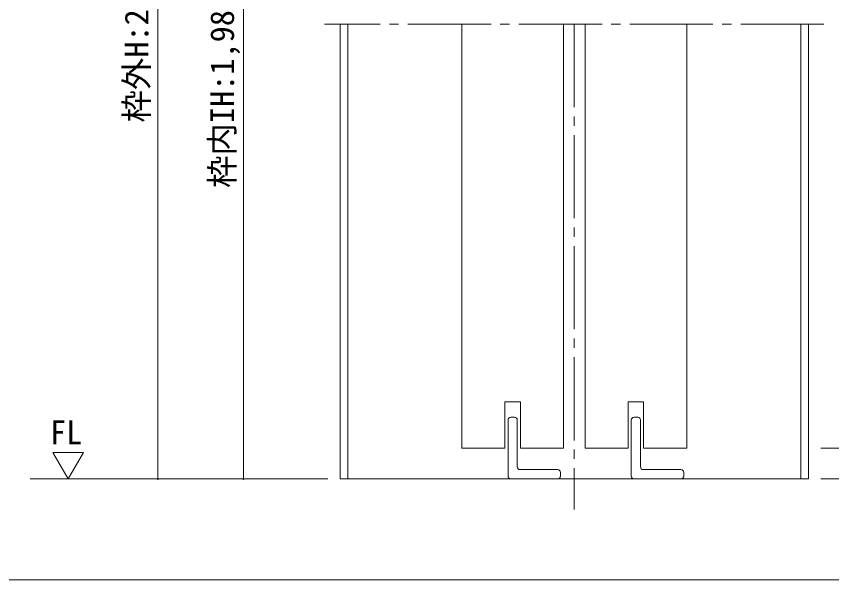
# Model space of a CAD drawing. Units: millimetres on the paper, enlarged 10 times, with parts at other scales. Extents: x -1985 to 2015, y -1370 to 1400.
# Drawn here: x -1373 to -491, y -52 to 556 of the extents above; entities that cross this region are included whole.
import ezdxf
from ezdxf.enums import TextEntityAlignment as Align

# ---------------------------------------------------------------- set-up
doc = ezdxf.new("R2010")
doc.units = ezdxf.units.MM
doc.header["$LTSCALE"] = 10
doc.linetypes.add('CHAIN2', pattern=[12, 9, -1, 1, -1])
for name, color, linetype, lineweight in [('1-1_0', 7, 'Continuous', 20), ('2-0_18', 4, 'Continuous', 9), ('2-1', 7, 'Continuous', 20)]:
    doc.layers.add(name, color=color, linetype=linetype, lineweight=lineweight)
doc.styles.add('ＭＳ ゴシック', font='')
doc.styles.get('ＭＳ ゴシック').set_extended_font_data('MS Gothic')

msp = doc.modelspace()

# ---------------------------------------------------------------- linework, layer by layer
at = {"layer": '1-1_0'}
msp.add_lwpolyline([(395, -52.5), (-1935, -52.5), (-1935, 1350)], dxfattribs=at)
msp.add_lwpolyline([(395, -52.5), (-1935, -52.5), (-1935, 1350)], dxfattribs=at)
at = {"layer": '2-0_18', "linetype": 'CHAIN2'}
msp.add_line((-769.72, 548.12), (-769.72, 23.31), dxfattribs=at)
at = {"layer": '2-0_18'}
for p, q in [((-503.06, 89.79), (-372.57, 89.79)), ((-503.06, 56.46), (-372.57, 56.46))]:
    msp.add_line(p, q, dxfattribs=at)
at = {"layer": '2-1', "color": 4, "lineweight": 9}
for p, q in [((-1220.2, 1040.28), (-1220.2, 56.46)), ((-1127.59, 920.28), (-1127.59, 56.46)), ((-1036.39, 56.46), (-1358.33, 56.46))]:
    msp.add_line(p, q, dxfattribs=at)
at = {"layer": '2-1', "linetype": 'CHAIN2'}
msp.add_line((-499.72, 548.12), (-1039.72, 548.12), dxfattribs=at)
at = {"layer": '2-1'}
for p, q in [((-1023.06, 548.12), (-1023.06, 56.46)), ((-1014.72, 548.12), (-1014.72, 56.46)), ((-781.39, 548.12), (-781.39, 89.79)), ((-648.06, 548.12), (-648.06, 89.79)), ((-524.72, 548.12), (-524.72, 56.46)), ((-516.39, 548.12), (-516.39, 56.46)), ((-844.72, 139.79), (-828.06, 139.79)), ((-844.72, 89.79), (-844.72, 139.79)), ((-828.06, 89.79), (-828.06, 139.79)), ((-711.39, 139.79), (-694.72, 139.79)), ((-711.39, 89.79), (-711.39, 139.79)), ((-694.72, 89.79), (-694.72, 139.79)), ((-841.39, 59.46), (-841.39, 120.12)), ((-838.39, 123.12), (-834.39, 123.12)), ((-831.39, 120.12), (-831.39, 69.46)), ((-708.06, 59.46), (-708.06, 120.12)), ((-705.06, 123.12), (-701.06, 123.12)), ((-698.06, 120.12), (-698.06, 69.46)), ((-828.06, 89.79), (-781.39, 89.79)), ((-694.72, 89.79), (-648.06, 89.79)), ((-828.39, 66.46), (-787.69, 66.46)), ((-784.69, 59.46), (-784.69, 63.46)), ((-695.06, 66.46), (-654.35, 66.46)), ((-651.35, 59.46), (-651.35, 63.46)), ((-516.39, 56.46), (-1023.06, 56.46)), ((-787.69, 56.46), (-838.39, 56.46)), ((-654.35, 56.46), (-705.06, 56.46))]:
    msp.add_line(p, q, dxfattribs=at)
for points in [[(-891.39, 548.12), (-891.39, 89.79), (-844.72, 89.79)], [(-758.06, 548.12), (-758.06, 89.79), (-711.39, 89.79)]]:
    msp.add_lwpolyline(points, dxfattribs=at)
at = {"layer": '2-1', "color": 4, "lineweight": 9}
msp.add_lwpolyline([(-1317.21, 56.46), (-1300.72, 85.14), (-1333.91, 85.14)], close=True, dxfattribs=at)
at = {"layer": '2-1'}
for centre, start, end in [((-838.39, 120.12), 90, 180), ((-834.39, 120.12), 0, 90), ((-705.06, 120.12), 90, 180), ((-701.06, 120.12), 0, 90), ((-828.39, 69.46), 180, 270), ((-787.69, 63.46), 0, 90), ((-695.06, 69.46), 180, 270), ((-654.35, 63.46), 0, 90), ((-838.39, 59.46), 180, 270), ((-787.69, 59.46), 270, 0), ((-705.06, 59.46), 180, 270), ((-654.35, 59.46), 270, 0)]:
    msp.add_arc(centre, 3, start, end, dxfattribs=at)
at = {"layer": '2-1', "color": 4, "lineweight": 9}
for centre, start, end in [((-1220.2, 56.46), 90, 270), ((-1220.2, 56.46), 270, 90), ((-1127.59, 56.46), 90, 270), ((-1127.59, 56.46), 270, 90)]:
    msp.add_arc(centre, 0.521, start, end, dxfattribs=at)

# ---------------------------------------------------------------- texts
at = {"layer": '2-1', "style": 'ＭＳ ゴシック'}
for s, p in [('枠外H:2,024', (-1222.71, 441.7)), ('枠内IH:1,988', (-1130.09, 371.03))]:
    msp.add_text(s, height=25.66, rotation=90, dxfattribs=at).set_placement(p, align=Align.BOTTOM_LEFT)
msp.add_text('FL', height=25.66, dxfattribs=at).set_placement((-1336.87, 86.25), align=Align.BOTTOM_LEFT)

doc.saveas('drawing.dxf')
